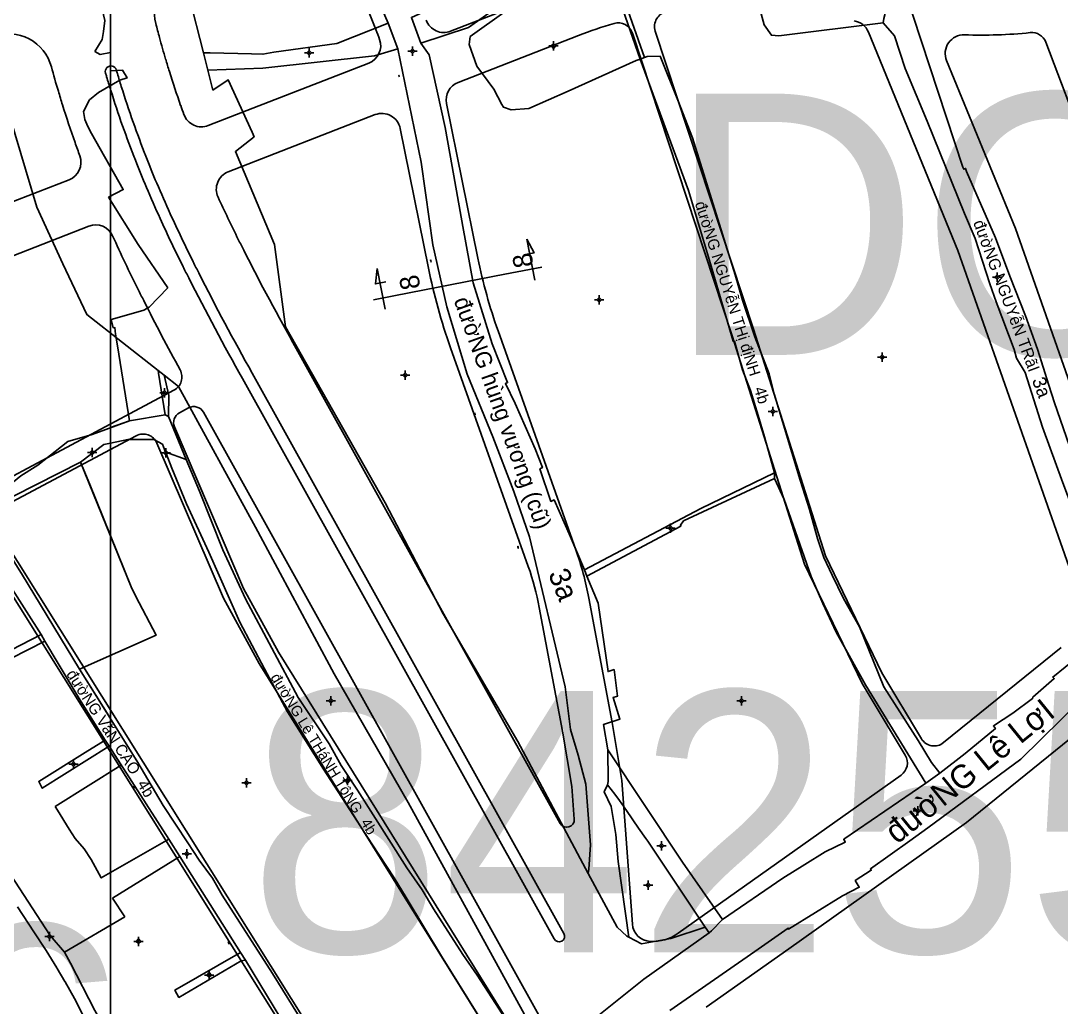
# Model space of a CAD drawing. Extents: x 548357 to 553070, y 1834500 to 1842500.
# Drawn here: x 551476 to 551754.7, y 1839200.3 to 1839464.6 of the extents above; entities that cross this region are included whole.
import ezdxf

# ---------------------------------------------------------------- set-up
doc = ezdxf.new("R2010")
doc.units = 0
for name, color, linetype in [('Level 10', 7, 'Continuous'), ('Level 11', 7, 'Continuous'), ('Level 13', 7, 'Continuous'), ('Level 2', 7, 'Continuous'), ('Level 20', 7, 'Continuous'), ('Level 24', 7, 'Continuous'), ('Level 30', 7, 'Continuous'), ('Level 4', 7, 'Continuous'), ('Level 52', 7, 'Continuous'), ('Level 55', 7, 'Continuous'), ('Level 61', 7, 'Continuous'), ('Level 62', 7, 'Continuous'), ('Level 7', 7, 'Continuous')]:
    doc.layers.add(name, color=color, linetype=linetype)

# ---------------------------------------------------------------- blocks, each defined once
blk = doc.blocks.new('LAIDIE')
at = {"layer": 'Level 24'}
for p, q in [((0, 0), (0.3, 0)), ((0, 0), (0, 0)), ((0.217, 0.029), (0.3, 0)), ((0.217, -0.029), (0.3, 0))]:
    blk.add_line(p, q, dxfattribs=at)
blk.add_circle((0, 0), 0.04, dxfattribs=at)

msp = doc.modelspace()

# ---------------------------------------------------------------- linework, layer by layer
at = {"layer": 'Level 10'}
for p, q in [((551513.44, 1839501.12), (551524.93, 1839456.01)), ((551574.4, 1839463.99), (551576.98, 1839457.1)), ((551524.93, 1839456.01), (551526.1, 1839451.41)), ((551641.92, 1839454.33), (551643.05, 1839454.76)), ((551512.77, 1839370.94), (551514.39, 1839369.68)), ((551514.68, 1839359.04), (551515.52, 1839358.58)), ((551515.52, 1839358.58), (551520.3, 1839347.03)), ((551514.79, 1839349.01), (551514.8, 1839349.02)), ((551514.79, 1839349.01), (551514.95, 1839348.63)), ((551514.8, 1839349.02), (551520.3, 1839347.03)), ((551514.8, 1839349.02), (551514.95, 1839348.63)), ((551677.89, 1839343.48), (551677.9, 1839341.96)), ((551626.94, 1839317.53), (551627.56, 1839315.79)), ((551481.4, 1839300.13), (551482.45, 1839298.41)), ((551498.63, 1839271.9), (551499.68, 1839270.24)), ((551718.41, 1839260.36), (551722.12, 1839262.98)), ((551659.33, 1839221.79), (551660.38, 1839220.23)), ((551534.81, 1839214.95), (551536.14, 1839212.95))]:
    msp.add_line(p, q, dxfattribs=at)
for points in [[(551558.87, 1839499.67), (551561.34, 1839492.3), (551571.42, 1839470.84), (551574.4, 1839463.99)], [(551643.05, 1839454.76), (551636.48, 1839473.62), (551640.84, 1839474.52), (551647.28, 1839478.45), (551655.56, 1839482.37), (551661.25, 1839480.71), (551668.57, 1839466.78), (551673.76, 1839468.49)], [(551703.86, 1839475.55), (551708.65, 1839480.11), (551709.95, 1839481.35), (551710.26, 1839480.4), (551715.05, 1839465.83), (551728.34, 1839425.44), (551728.59, 1839424.83), (551729.06, 1839425.06), (551729.29, 1839424.25), (551737.04, 1839406.44), (551740.93, 1839396.21), (551745.12, 1839385.58), (551748.32, 1839376.63), (551751.38, 1839366.95), (551752.91, 1839362.25), (551758.38, 1839346.29), (551761.71, 1839340.26), (551762.78, 1839333.56), (551768.13, 1839319.25), (551773.2, 1839309.65)], [(551636.48, 1839473.62), (551643.05, 1839454.76), (551641.92, 1839454.33), (551654.87, 1839419.15), (551660.5, 1839400.38), (551666.78, 1839378.76), (551667.14, 1839378.79), (551669.3, 1839371.12), (551671.42, 1839365.56), (551673.51, 1839358.83), (551675.17, 1839353.12), (551677.89, 1839343.48), (551658.14, 1839333.91), (551626.94, 1839317.53), (551622.83, 1839327.13), (551618.84, 1839336.23), (551617.98, 1839335.84), (551615.04, 1839344.53), (551615.71, 1839344.92), (551613.72, 1839349.95), (551608.41, 1839362.11), (551605.81, 1839367.43), (551606.37, 1839367.68), (551602.25, 1839378.1), (551597.17, 1839394.4), (551594.4, 1839409.47), (551591.53, 1839425.56), (551589.67, 1839435.99), (551585.41, 1839455.5), (551583.14, 1839458.67), (551595.88, 1839462.79), (551607.41, 1839471.03)], [(551607.92, 1839468.88), (551610.27, 1839469.64), (551632.76, 1839473.78), (551635.22, 1839473.59), (551641.92, 1839454.33)], [(551703.86, 1839475.55), (551706.05, 1839472.39), (551707.45, 1839466.26), (551707.18, 1839465.28), (551706.95, 1839464.12)], [(551583.14, 1839458.67), (551595.88, 1839462.79), (551607.41, 1839471.03)], [(551607.92, 1839468.88), (551606.04, 1839467.28), (551596.34, 1839460.41), (551596.08, 1839458.29), (551598.18, 1839452.44), (551602.68, 1839446.26), (551604.84, 1839442.2), (551605.26, 1839441.48), (551607.33, 1839440.72), (551612.04, 1839441.09), (551622.58, 1839445.8), (551640.82, 1839453.95), (551641.92, 1839454.33)], [(551673.76, 1839468.49), (551675.1, 1839463.5), (551677.05, 1839460.76), (551679.05, 1839460.6), (551706.95, 1839464.12)], [(551583.14, 1839458.67), (551580.63, 1839465.55), (551584.61, 1839467.25)], [(551524.93, 1839456.01), (551526.71, 1839456.04), (551537.76, 1839455.79), (551540.82, 1839455.68), (551543.73, 1839456.21), (551560.68, 1839458.52), (551574.4, 1839463.99)], [(551706.95, 1839464.12), (551710.01, 1839460.55), (551712.89, 1839451.82), (551718.78, 1839437.7), (551728.77, 1839412.98), (551731.64, 1839406.26), (551735.53, 1839394.16), (551737.2, 1839389.34), (551742.03, 1839376.53), (551742.72, 1839374.22), (551745.03, 1839370.38), (551749.67, 1839355.76), (551755.08, 1839340.78), (551757.58, 1839334.17), (551762.74, 1839319.23), (551768.91, 1839304.4)], [(551526.1, 1839451.41), (551540.84, 1839451.9), (551570.69, 1839455.22), (551576.98, 1839457.1)], [(551627.99, 1839236.17), (551628.14, 1839237.31), (551628.57, 1839243.77), (551627.36, 1839260.05), (551625.27, 1839267.83), (551623.27, 1839274.68), (551621.84, 1839286.15), (551612.29, 1839326.34), (551608.03, 1839338.52), (551602.44, 1839353.1), (551595.54, 1839369.9), (551590.08, 1839387.95), (551586.38, 1839404.63), (551584.36, 1839418.49), (551583.27, 1839426.73), (551576.98, 1839457.1)], [(551583.14, 1839458.67), (551585.41, 1839455.5), (551589.67, 1839435.99), (551591.53, 1839425.56), (551591.53, 1839425.55), (551594.4, 1839409.47), (551597.17, 1839394.4), (551602.25, 1839378.1), (551606.37, 1839367.68), (551605.81, 1839367.43), (551608.41, 1839362.11), (551613.72, 1839349.95), (551615.71, 1839344.92), (551615.04, 1839344.53), (551617.98, 1839335.84), (551618.84, 1839336.23), (551622.83, 1839327.13), (551626.94, 1839317.53)], [(551641.92, 1839454.33), (551654.87, 1839419.15), (551660.5, 1839400.38), (551666.78, 1839378.76), (551667.14, 1839378.79), (551669.3, 1839371.12), (551671.42, 1839365.56), (551673.51, 1839358.83), (551675.17, 1839353.12), (551677.89, 1839343.48)], [(551643.05, 1839454.76), (551643.75, 1839455.04), (551647.24, 1839455.14), (551652.19, 1839442.87), (551655.87, 1839433.25), (551667.33, 1839396.56), (551669.27, 1839389.79), (551672.62, 1839379.98), (551676.41, 1839370.02), (551677.79, 1839364.67), (551684.71, 1839341.54), (551687.27, 1839333.68), (551689.41, 1839325.87), (551691.1, 1839320.84), (551693.28, 1839316.11), (551696.32, 1839309.84), (551700.62, 1839302.26), (551707.14, 1839286.17), (551716.31, 1839271.81), (551719.95, 1839265.83), (551722.12, 1839262.98)], [(551526.1, 1839451.41), (551527.46, 1839446.07), (551531.49, 1839448.84), (551537.92, 1839434.77), (551538.47, 1839433.57), (551533.46, 1839429.59), (551543.93, 1839404.69), (551546.85, 1839382.66), (551573.59, 1839335.46), (551589.14, 1839305.68), (551609.11, 1839271.46), (551627.99, 1839236.17)], [(551472.92, 1839439.23), (551480.26, 1839414.72), (551487.26, 1839399.53), (551493.65, 1839385.9), (551512.77, 1839370.94)], [(551512.77, 1839370.94), (551512.86, 1839370.2), (551514.68, 1839359.04)], [(551609.81, 1839190.93), (551612.87, 1839194.81), (551579.77, 1839255.14), (551559.93, 1839289.66), (551538.87, 1839328.94), (551518.25, 1839366.66), (551514.39, 1839369.68)], [(551514.39, 1839369.68), (551515.6, 1839364.18), (551515.52, 1839358.58)], [(551466.06, 1839336.77), (551472.1, 1839339.46), (551476.04, 1839342.68), (551480.51, 1839345.56), (551488.61, 1839351.86), (551495.08, 1839353.8), (551505.08, 1839357.46), (551514.68, 1839359.04)], [(551467.49, 1839333.56), (551468.17, 1839334.25), (551492.02, 1839346.36), (551498.22, 1839351.08), (551500, 1839351.46), (551504.67, 1839352.47), (551511.66, 1839352.4), (551513.91, 1839351.2), (551514.79, 1839349.01)], [(551514.95, 1839348.63), (551516.43, 1839344.78), (551520.37, 1839335.21), (551526.32, 1839322.2), (551534.7, 1839303.46), (551541.23, 1839290.93), (551547.44, 1839279.47), (551557.1, 1839264.09), (551569.98, 1839244.08), (551576.01, 1839234.97), (551579.25, 1839229.71), (551588.69, 1839214.01), (551607.77, 1839183.28)], [(551520.3, 1839347.03), (551523.82, 1839338.54), (551530.1, 1839322.89), (551536.17, 1839309.76), (551550.25, 1839283.31), (551558.55, 1839270.87), (551561.78, 1839265.11), (551566.15, 1839258.42), (551579.4, 1839237.67), (551583.48, 1839231.72), (551586.56, 1839226.63), (551594.41, 1839214.45), (551598.21, 1839208.91), (551609.81, 1839190.93)], [(551626.94, 1839317.53), (551658.14, 1839333.91), (551677.89, 1839343.48)], [(551627.56, 1839315.79), (551652.79, 1839329.22), (551652.66, 1839329.47), (551653.53, 1839330.66), (551677.9, 1839341.96)], [(551677.9, 1839341.96), (551680.5, 1839336.39), (551687.7, 1839315.68), (551690.85, 1839308.52), (551694.39, 1839300.77), (551702.21, 1839286.65), (551718.41, 1839260.36)], [(551467.49, 1839333.56), (551467.14, 1839332.3), (551467.08, 1839330.87), (551476.15, 1839316.5), (551491.71, 1839290.9), (551507.1, 1839266.28), (551514.12, 1839254.39), (551520.75, 1839244.37), (551523.79, 1839239.69), (551527.31, 1839234.91), (551529.96, 1839230.36), (551543.41, 1839209.37), (551557.24, 1839186.96), (551573.55, 1839161.78)], [(551463.8, 1839328.6), (551472.56, 1839314.21), (551477.56, 1839306.38), (551481.4, 1839300.13)], [(551627.56, 1839315.79), (551630.66, 1839308.56), (551633.3, 1839290.24), (551634.9, 1839290.76), (551635.78, 1839283.61), (551634.65, 1839283.29), (551636.48, 1839277.49), (551632.07, 1839276.07), (551633.24, 1839269.23)], [(551722.12, 1839262.98), (551728.91, 1839268.31), (551737.05, 1839274.98), (551736.5, 1839275.66), (551741.69, 1839279.07), (551746.99, 1839283.01), (551747.1, 1839283.41), (551752.78, 1839288.37), (551752.42, 1839288.76), (551759.02, 1839294.12), (551763.69, 1839298.3), (551767.3, 1839301.63), (551768.27, 1839303.09), (551768.91, 1839304.4)], [(551482.45, 1839298.41), (551464.08, 1839289.14), (551461.99, 1839288.05), (551453.15, 1839282.69), (551444.13, 1839277.09), (551447.85, 1839271.54), (551452.05, 1839265.69), (551455.03, 1839261.72), (551459.11, 1839256.03), (551462.47, 1839251.25), (551466.14, 1839246.23), (551469.64, 1839241.23), (551483.85, 1839219.5), (551487.72, 1839215.07), (551489.34, 1839212.06), (551495.82, 1839199.44), (551502.85, 1839186.94), (551514.61, 1839164.79), (551527.98, 1839137.95)], [(551481.4, 1839300.13), (551459.94, 1839289.08)], [(551482.45, 1839298.41), (551485.98, 1839292.42), (551492.19, 1839282.09), (551498.63, 1839271.9)], [(551649.8, 1839199.45), (551672.62, 1839215.25), (551681.53, 1839221.49), (551681.61, 1839221.25), (551696.1, 1839230.12), (551700.57, 1839232.44), (551699.51, 1839234.23), (551703.8, 1839236.99), (551703.58, 1839237.35), (551714.13, 1839244.86), (551718.94, 1839248.34), (551743.81, 1839266.81), (551765.44, 1839288.06), (551767.6, 1839289.16), (551769.73, 1839289.58)], [(551498.63, 1839271.9), (551493.27, 1839268.52), (551480.79, 1839260.8), (551481.73, 1839258.98), (551499.68, 1839270.24)], [(551499.68, 1839270.24), (551515.64, 1839245.37), (551518.55, 1839240.65), (551534.81, 1839214.95)], [(551633.13, 1839259.88), (551633.35, 1839260.78), (551633.24, 1839269.23)], [(551633.24, 1839269.23), (551653.19, 1839239.13), (551663.93, 1839223.76)], [(551633.13, 1839259.88), (551632.26, 1839258.01), (551634.13, 1839254.11), (551635.39, 1839246.59), (551635.96, 1839239.37), (551638.89, 1839219.04)], [(551633.13, 1839259.88), (551635.12, 1839257.43), (551636.38, 1839255.67), (551638.21, 1839253.02), (551641.47, 1839248.31), (551643.39, 1839245.54), (551643.9, 1839244.8), (551659.33, 1839221.79)], [(551663.93, 1839223.76), (551680.09, 1839234.9), (551685.98, 1839238.58), (551691.44, 1839241.9), (551696.8, 1839244.53), (551696.4, 1839245.32), (551718.41, 1839260.36)], [(551627.99, 1839236.17), (551635.72, 1839221.72), (551638.32, 1839219.34), (551638.89, 1839219.04)], [(551475.11, 1839227.18), (551479.49, 1839220.49), (551482.81, 1839215.46), (551485.67, 1839210.82), (551485.77, 1839210.66), (551487.78, 1839207.19), (551487.84, 1839207.09), (551490.4, 1839202.65), (551492.89, 1839197.7), (551496.22, 1839192.3), (551499.36, 1839185.93), (551502.18, 1839180.41), (551505.4, 1839173.99), (551509.04, 1839168.28), (551511.72, 1839163.57), (551523.39, 1839139.85), (551524.56, 1839137.32)], [(551660.38, 1839220.23), (551661.03, 1839220.81), (551663.93, 1839223.76)], [(551611.79, 1839187.85), (551629.93, 1839197.47), (551642.87, 1839207.8), (551660.38, 1839220.23)], [(551638.89, 1839219.04), (551642.28, 1839217.3), (551650.13, 1839218.68), (551659.33, 1839221.79)], [(551534.81, 1839214.95), (551517.28, 1839204.88), (551518.34, 1839202.91), (551535.05, 1839212.75), (551536.14, 1839212.95)], [(551536.14, 1839212.95), (551553.01, 1839185.05), (551553.44, 1839184.26), (551553.47, 1839183.5), (551555.21, 1839180.77), (551568.97, 1839158.28)]]:
    msp.add_lwpolyline(points, dxfattribs=at)
msp.add_lwpolyline([(551640.82, 1839453.95), (551641.92, 1839454.33), (551635.22, 1839473.59), (551632.76, 1839473.78), (551610.27, 1839469.64), (551607.92, 1839468.88), (551606.04, 1839467.28), (551596.34, 1839460.41), (551596.08, 1839458.29), (551598.18, 1839452.44), (551602.68, 1839446.26), (551604.84, 1839442.2), (551605.26, 1839441.48), (551607.33, 1839440.72), (551612.04, 1839441.09), (551622.58, 1839445.8)], close=True, dxfattribs=at)
at = {"layer": 'Level 11'}
for p, q in [((551618.66, 1839459.12), (551618.66, 1839458.49)), ((551553.23, 1839456.67), (551552.61, 1839456.05)), ((551553.23, 1839457.3), (551553.23, 1839456.67)), ((551553.86, 1839456.05), (551553.23, 1839456.67)), ((551580.27, 1839456.51), (551579.64, 1839456.51)), ((551580.89, 1839457.13), (551580.27, 1839456.51)), ((551580.27, 1839456.51), (551580.89, 1839455.88)), ((551580.89, 1839457.76), (551580.89, 1839457.13)), ((551581.52, 1839456.51), (551580.89, 1839457.13)), ((551580.89, 1839455.88), (551581.52, 1839456.51)), ((551582.14, 1839456.51), (551581.52, 1839456.51)), ((551618.03, 1839457.87), (551617.41, 1839457.87)), ((551618.66, 1839458.49), (551618.03, 1839457.87)), ((551618.03, 1839457.87), (551618.66, 1839457.24)), ((551619.28, 1839457.87), (551618.66, 1839458.49)), ((551618.66, 1839457.24), (551619.28, 1839457.87)), ((551618.66, 1839457.24), (551618.66, 1839456.62)), ((551619.91, 1839457.87), (551619.28, 1839457.87)), ((551552.61, 1839456.05), (551551.98, 1839456.05)), ((551552.61, 1839456.05), (551553.23, 1839455.42)), ((551553.23, 1839455.42), (551553.86, 1839456.05)), ((551553.23, 1839455.42), (551553.23, 1839454.8)), ((551554.48, 1839456.05), (551553.86, 1839456.05)), ((551580.89, 1839455.88), (551580.89, 1839455.26)), ((551736.9, 1839395.95), (551736.28, 1839395.95)), ((551737.53, 1839396.57), (551736.9, 1839395.95)), ((551736.9, 1839395.95), (551737.53, 1839395.32)), ((551737.53, 1839397.2), (551737.53, 1839396.57)), ((551738.15, 1839395.95), (551737.53, 1839396.57)), ((551737.53, 1839395.32), (551738.15, 1839395.95)), ((551737.53, 1839395.32), (551737.53, 1839394.7)), ((551738.78, 1839395.95), (551738.15, 1839395.95)), ((551630.3, 1839389.81), (551629.67, 1839389.81)), ((551630.92, 1839390.44), (551630.3, 1839389.81)), ((551630.3, 1839389.81), (551630.92, 1839389.19)), ((551630.92, 1839391.06), (551630.92, 1839390.44)), ((551631.55, 1839389.81), (551630.92, 1839390.44)), ((551630.92, 1839389.19), (551631.55, 1839389.81)), ((551632.17, 1839389.81), (551631.55, 1839389.81)), ((551630.92, 1839389.19), (551630.92, 1839388.56)), ((551706.74, 1839375.7), (551706.74, 1839375.08)), ((551706.11, 1839374.45), (551705.49, 1839374.45)), ((551706.74, 1839375.08), (551706.11, 1839374.45)), ((551706.11, 1839374.45), (551706.74, 1839373.83)), ((551707.36, 1839374.45), (551706.74, 1839375.08)), ((551706.74, 1839373.83), (551707.36, 1839374.45)), ((551706.74, 1839373.83), (551706.74, 1839373.2)), ((551707.99, 1839374.45), (551707.36, 1839374.45)), ((551578.92, 1839370.26), (551578.29, 1839369.63)), ((551578.92, 1839370.88), (551578.92, 1839370.26)), ((551579.54, 1839369.63), (551578.92, 1839370.26)), ((551578.29, 1839369.63), (551577.67, 1839369.63)), ((551578.29, 1839369.63), (551578.92, 1839369.01)), ((551578.92, 1839369.01), (551579.54, 1839369.63)), ((551578.92, 1839369.01), (551578.92, 1839368.38)), ((551580.17, 1839369.63), (551579.54, 1839369.63)), ((551513.82, 1839364.94), (551513.2, 1839364.94)), ((551514.45, 1839365.57), (551513.82, 1839364.94)), ((551513.82, 1839364.94), (551514.45, 1839364.32)), ((551514.45, 1839366.19), (551514.45, 1839365.57)), ((551515.07, 1839364.94), (551514.45, 1839365.57)), ((551514.45, 1839364.32), (551515.07, 1839364.94)), ((551514.45, 1839364.32), (551514.45, 1839363.69)), ((551515.7, 1839364.94), (551515.07, 1839364.94)), ((551676.83, 1839359.9), (551676.2, 1839359.9)), ((551677.45, 1839360.52), (551676.83, 1839359.9)), ((551676.83, 1839359.9), (551677.45, 1839359.27)), ((551677.45, 1839361.15), (551677.45, 1839360.52)), ((551678.08, 1839359.9), (551677.45, 1839360.52)), ((551677.45, 1839359.27), (551678.08, 1839359.9)), ((551677.45, 1839359.27), (551677.45, 1839358.65)), ((551678.7, 1839359.9), (551678.08, 1839359.9)), ((551494.49, 1839348.98), (551493.86, 1839348.98)), ((551495.11, 1839349.6), (551494.49, 1839348.98)), ((551494.49, 1839348.98), (551495.11, 1839348.35)), ((551495.11, 1839350.23), (551495.11, 1839349.6)), ((551495.74, 1839348.98), (551495.11, 1839349.6)), ((551495.11, 1839348.35), (551495.74, 1839348.98)), ((551495.11, 1839348.35), (551495.11, 1839347.73)), ((551496.36, 1839348.98), (551495.74, 1839348.98)), ((551514.22, 1839348.89), (551513.6, 1839348.89)), ((551514.85, 1839349.51), (551514.22, 1839348.89)), ((551514.22, 1839348.89), (551514.85, 1839348.26)), ((551514.85, 1839350.14), (551514.85, 1839349.51)), ((551515.47, 1839348.89), (551514.85, 1839349.51)), ((551514.85, 1839348.26), (551515.47, 1839348.89)), ((551514.85, 1839348.26), (551514.85, 1839347.64)), ((551516.1, 1839348.89), (551515.47, 1839348.89)), ((551649.36, 1839328.64), (551648.73, 1839328.64)), ((551649.98, 1839329.27), (551649.36, 1839328.64)), ((551649.36, 1839328.64), (551649.98, 1839328.02)), ((551649.98, 1839329.89), (551649.98, 1839329.27)), ((551650.61, 1839328.64), (551649.98, 1839329.27)), ((551649.98, 1839328.02), (551650.61, 1839328.64)), ((551651.23, 1839328.64), (551650.61, 1839328.64)), ((551649.98, 1839328.02), (551649.98, 1839327.39)), ((551559.06, 1839283.63), (551559.06, 1839283)), ((551669.02, 1839283.63), (551669.02, 1839283.01)), ((551558.44, 1839282.38), (551557.81, 1839282.38)), ((551559.06, 1839283), (551558.44, 1839282.38)), ((551558.44, 1839282.38), (551559.06, 1839281.75)), ((551559.69, 1839282.38), (551559.06, 1839283)), ((551559.06, 1839281.75), (551559.69, 1839282.38)), ((551559.06, 1839281.75), (551559.06, 1839281.13)), ((551560.31, 1839282.38), (551559.69, 1839282.38)), ((551668.4, 1839282.38), (551667.77, 1839282.38)), ((551669.02, 1839283.01), (551668.4, 1839282.38)), ((551668.4, 1839282.38), (551669.02, 1839281.76)), ((551669.65, 1839282.38), (551669.02, 1839283.01)), ((551669.02, 1839281.76), (551669.65, 1839282.38)), ((551669.02, 1839281.76), (551669.02, 1839281.13)), ((551670.27, 1839282.38), (551669.65, 1839282.38)), ((551489.52, 1839265.43), (551488.89, 1839265.43)), ((551490.14, 1839266.05), (551489.52, 1839265.43)), ((551489.52, 1839265.43), (551490.14, 1839264.8)), ((551490.14, 1839266.68), (551490.14, 1839266.05)), ((551490.77, 1839265.43), (551490.14, 1839266.05)), ((551490.14, 1839264.8), (551490.77, 1839265.43)), ((551490.14, 1839264.8), (551490.14, 1839264.18)), ((551491.39, 1839265.43), (551490.77, 1839265.43)), ((551536.4, 1839261.67), (551536.4, 1839261.04)), ((551563.47, 1839261.63), (551562.84, 1839261.01)), ((551563.47, 1839262.26), (551563.47, 1839261.63)), ((551564.09, 1839261.01), (551563.47, 1839261.63)), ((551535.78, 1839260.42), (551535.15, 1839260.42)), ((551536.4, 1839261.04), (551535.78, 1839260.42)), ((551535.78, 1839260.42), (551536.4, 1839259.79)), ((551537.03, 1839260.42), (551536.4, 1839261.04)), ((551536.4, 1839259.79), (551537.03, 1839260.42)), ((551536.4, 1839259.79), (551536.4, 1839259.17)), ((551537.65, 1839260.42), (551537.03, 1839260.42)), ((551562.84, 1839261.01), (551562.22, 1839261.01)), ((551562.84, 1839261.01), (551563.47, 1839260.38)), ((551563.47, 1839260.38), (551564.09, 1839261.01)), ((551563.47, 1839260.38), (551563.47, 1839259.76)), ((551564.72, 1839261.01), (551564.09, 1839261.01)), ((551715.65, 1839252.89), (551715.02, 1839252.89)), ((551716.27, 1839253.52), (551715.65, 1839252.89)), ((551715.65, 1839252.89), (551716.27, 1839252.27)), ((551716.27, 1839254.14), (551716.27, 1839253.52)), ((551716.9, 1839252.89), (551716.27, 1839253.52)), ((551716.27, 1839252.27), (551716.9, 1839252.89)), ((551717.52, 1839252.89), (551716.9, 1839252.89)), ((551716.27, 1839252.27), (551716.27, 1839251.64)), ((551647.6, 1839244.77), (551647.6, 1839244.14)), ((551520.46, 1839242.02), (551519.83, 1839241.4)), ((551520.46, 1839242.65), (551520.46, 1839242.02)), ((551521.08, 1839241.4), (551520.46, 1839242.02)), ((551646.97, 1839243.52), (551646.35, 1839243.52)), ((551647.6, 1839244.14), (551646.97, 1839243.52)), ((551646.97, 1839243.52), (551647.6, 1839242.89)), ((551648.22, 1839243.52), (551647.6, 1839244.14)), ((551647.6, 1839242.89), (551648.22, 1839243.52)), ((551647.6, 1839242.89), (551647.6, 1839242.27)), ((551648.85, 1839243.52), (551648.22, 1839243.52)), ((551519.83, 1839241.4), (551519.21, 1839241.4)), ((551519.83, 1839241.4), (551520.46, 1839240.77)), ((551520.46, 1839240.77), (551521.08, 1839241.4)), ((551520.46, 1839240.77), (551520.46, 1839240.15)), ((551521.71, 1839241.4), (551521.08, 1839241.4)), ((551644, 1839233.6), (551643.38, 1839232.98)), ((551644, 1839234.23), (551644, 1839233.6)), ((551644.63, 1839232.98), (551644, 1839233.6)), ((551643.38, 1839232.98), (551642.75, 1839232.98)), ((551643.38, 1839232.98), (551644, 1839232.35)), ((551644, 1839232.35), (551644.63, 1839232.98)), ((551644, 1839232.35), (551644, 1839231.73)), ((551645.25, 1839232.98), (551644.63, 1839232.98)), ((551483.66, 1839219.86), (551483.03, 1839219.24)), ((551483.66, 1839220.49), (551483.66, 1839219.86)), ((551484.28, 1839219.24), (551483.66, 1839219.86)), ((551483.03, 1839219.24), (551482.41, 1839219.24)), ((551483.03, 1839219.24), (551483.66, 1839218.61)), ((551483.66, 1839218.61), (551484.28, 1839219.24)), ((551483.66, 1839218.61), (551483.66, 1839217.99)), ((551484.91, 1839219.24), (551484.28, 1839219.24)), ((551506.88, 1839217.95), (551506.25, 1839217.95)), ((551507.5, 1839218.58), (551506.88, 1839217.95)), ((551506.88, 1839217.95), (551507.5, 1839217.33)), ((551507.5, 1839219.2), (551507.5, 1839218.58)), ((551508.13, 1839217.95), (551507.5, 1839218.58)), ((551507.5, 1839217.33), (551508.13, 1839217.95)), ((551507.5, 1839217.33), (551507.5, 1839216.7)), ((551508.75, 1839217.95), (551508.13, 1839217.95)), ((551525.86, 1839208.93), (551525.23, 1839208.93)), ((551526.48, 1839209.56), (551525.86, 1839208.93)), ((551525.86, 1839208.93), (551526.48, 1839208.31)), ((551526.48, 1839210.18), (551526.48, 1839209.56)), ((551527.11, 1839208.93), (551526.48, 1839209.56)), ((551526.48, 1839208.31), (551527.11, 1839208.93)), ((551526.48, 1839208.31), (551526.48, 1839207.68)), ((551527.73, 1839208.93), (551527.11, 1839208.93))]:
    msp.add_line(p, q, dxfattribs=at)
for centre in [(551580.89, 1839456.51), (551618.66, 1839457.87), (551553.23, 1839456.05), (551737.53, 1839395.95), (551630.92, 1839389.81), (551706.74, 1839374.45), (551578.92, 1839369.63), (551514.45, 1839364.94), (551677.45, 1839359.9), (551495.11, 1839348.98), (551514.85, 1839348.89), (551649.98, 1839328.64), (551559.06, 1839282.38), (551669.02, 1839282.38), (551490.14, 1839265.43), (551563.47, 1839261.01), (551536.4, 1839260.42), (551716.27, 1839252.89), (551647.6, 1839243.52), (551520.46, 1839241.4), (551644, 1839232.98), (551483.66, 1839219.24), (551507.5, 1839217.95), (551526.48, 1839208.93)]:
    msp.add_circle(centre, 0.15, dxfattribs=at)
at = {"layer": 'Level 13'}
for points in [[(551611.52, 1839406.09), (551613.48, 1839402.42), (551610.7, 1839401.87)], [(551613.65, 1839395.16), (551611.52, 1839406.09)], [(551571.42, 1839398.27), (551570.99, 1839394.13), (551573.77, 1839394.68)], [(551573.55, 1839387.34), (551571.42, 1839398.27)], [(551615.56, 1839398.63), (551605.62, 1839396.69)], [(551580.42, 1839391.78), (551605.62, 1839396.69)], [(551570.49, 1839389.84), (551580.42, 1839391.78)]]:
    msp.add_lwpolyline(points, dxfattribs=at)
at = {"layer": 'Level 2'}
for p, q in [((551576.98, 1839457.1), (551574.4, 1839463.99)), ((551570.69, 1839455.22), (551576.98, 1839457.1)), ((551526.71, 1839456.04), (551524.93, 1839456.01)), ((551524.93, 1839456.01), (551526.1, 1839451.41))]:
    msp.add_line(p, q, dxfattribs=at)
for points in [[(551574.4, 1839463.99), (551560.68, 1839458.52), (551543.73, 1839456.21), (551540.82, 1839455.68)], [(551526.1, 1839451.41), (551540.84, 1839451.9), (551570.69, 1839455.22)], [(551540.82, 1839455.68), (551537.76, 1839455.79), (551526.71, 1839456.04)]]:
    msp.add_lwpolyline(points, dxfattribs=at)
at = {"layer": 'Level 20'}
msp.add_lwpolyline([(551722.12, 1839262.98), (551718.41, 1839260.36), (551702.21, 1839286.65), (551694.39, 1839300.77), (551690.85, 1839308.52), (551687.7, 1839315.68), (551680.5, 1839336.39), (551677.9, 1839341.96), (551677.89, 1839343.48), (551675.17, 1839353.12), (551673.51, 1839358.83), (551671.42, 1839365.56), (551669.3, 1839371.12), (551667.14, 1839378.79), (551666.78, 1839378.76), (551660.5, 1839400.38), (551654.87, 1839419.15), (551641.92, 1839454.33), (551643.05, 1839454.76), (551643.75, 1839455.04), (551647.24, 1839455.14), (551652.19, 1839442.87), (551655.87, 1839433.25), (551667.33, 1839396.56), (551669.27, 1839389.79), (551672.62, 1839379.98), (551676.41, 1839370.02), (551677.79, 1839364.67), (551684.71, 1839341.54), (551687.27, 1839333.68), (551689.41, 1839325.87), (551691.1, 1839320.84), (551693.28, 1839316.11), (551696.32, 1839309.84), (551700.62, 1839302.26), (551707.14, 1839286.17), (551716.31, 1839271.81), (551719.95, 1839265.83)], close=True, dxfattribs=at)
for points in [[(551607.77, 1839183.28), (551588.69, 1839214.01), (551579.25, 1839229.71), (551576.01, 1839234.97), (551569.98, 1839244.08), (551557.1, 1839264.09), (551547.44, 1839279.47), (551541.23, 1839290.93), (551534.7, 1839303.46), (551526.32, 1839322.2), (551520.37, 1839335.21), (551516.43, 1839344.78), (551514.95, 1839348.63), (551514.8, 1839349.02), (551520.3, 1839347.03), (551523.82, 1839338.54), (551530.1, 1839322.89), (551536.17, 1839309.76), (551550.25, 1839283.31), (551558.55, 1839270.87), (551561.78, 1839265.11), (551566.15, 1839258.42), (551579.4, 1839237.67), (551583.48, 1839231.72), (551586.56, 1839226.63), (551594.41, 1839214.45), (551598.21, 1839208.91), (551609.81, 1839190.93)], [(551467.08, 1839330.87), (551476.15, 1839316.5), (551491.71, 1839290.9), (551507.1, 1839266.28), (551514.12, 1839254.39), (551520.75, 1839244.37), (551523.79, 1839239.69), (551527.31, 1839234.91), (551529.96, 1839230.36), (551543.41, 1839209.37), (551557.24, 1839186.96)], [(551553.01, 1839185.05), (551536.14, 1839212.95), (551534.81, 1839214.95), (551518.55, 1839240.65), (551515.64, 1839245.37), (551499.68, 1839270.24), (551498.63, 1839271.9), (551492.19, 1839282.09), (551485.98, 1839292.42), (551482.45, 1839298.41), (551481.4, 1839300.13), (551477.56, 1839306.38), (551472.56, 1839314.21)]]:
    msp.add_lwpolyline(points, dxfattribs=at)
at = {"layer": 'Level 30'}
for p, q in [((551561.18, 1839487.49), (551571.12, 1839462.26)), ((551591.11, 1839461.83), (551620.49, 1839473.27)), ((551593.13, 1839448.13), (551625.39, 1839460.69)), ((551750.53, 1839458.9), (551796.57, 1839336.93)), ((551526.21, 1839436.55), (551569.2, 1839453.3)), ((551590.05, 1839442.48), (551598.42, 1839401.04)), ((551531.54, 1839424.14), (551570.91, 1839439.47)), ((551577.62, 1839435.8), (551585.19, 1839398.37)), ((551425.92, 1839397.49), (551488.92, 1839422.03)), ((551429.27, 1839384.31), (551494.21, 1839409.6)), ((551603.83, 1839381.53), (551624.64, 1839322.88)), ((551549.76, 1839376.81), (551620.5, 1839249.55)), ((551591.11, 1839377.02), (551611.92, 1839318.37)), ((551537.98, 1839370.22), (551621.45, 1839220.05)), ((551535.36, 1839368.76), (551618.83, 1839218.59)), ((551518.5, 1839359.61), (551520.91, 1839360.9)), ((551524.94, 1839359.71), (551616.06, 1839195.79)), ((551471.02, 1839334.28), (551506.91, 1839353.43)), ((551462.8, 1839328.05), (551563.91, 1839166.68)), ((551469.52, 1839328.63), (551569.45, 1839169.13)), ((551723.16, 1839271.19), (551754.66, 1839296.66))]:
    msp.add_line(p, q, dxfattribs=at)
for points in [[(551645.94, 1839461.87), (551672.22, 1839382.03), (551691.52, 1839321.24), (551706.6, 1839289.91), (551717.22, 1839272.24)], [(551639.81, 1839461.32), (551666.51, 1839380.18), (551685.93, 1839319.02), (551701.32, 1839287.06), (551712.88, 1839267.81)], [(551703.01, 1839461.58), (551727, 1839403.06), (551760.18, 1839308.58)], [(551723.97, 1839453.97), (551742.43, 1839408.93), (551771.1, 1839327.29)], [(551452.87, 1839335.22), (551462.08, 1839336.31), (551517.02, 1839365.63)], [(551517.15, 1839355.78), (551535.65, 1839312.52), (551545.02, 1839295.44), (551609.41, 1839191.86)], [(551512.47, 1839351.47), (551530.25, 1839309.9), (551539.84, 1839292.41), (551603.66, 1839189.74)], [(551628.13, 1839309.95), (551634.42, 1839276.63), (551637.02, 1839261.09), (551639.81, 1839222.57)], [(551614.87, 1839307.45), (551621.13, 1839274.27), (551623.6, 1839259.48), (551624.24, 1839250.67)], [(551659.55, 1839200.3), (551681.72, 1839215.98), (551729.32, 1839249.81), (551762.98, 1839277.03)], [(551652.07, 1839220.12), (551669.87, 1839232.71), (551711.77, 1839262.48)]]:
    msp.add_lwpolyline(points, dxfattribs=at)
for centre, radius, start, end in [((551523.76, 1839466.89), 12, 109.1133, 194.4635), ((551589.3, 1839466.49), 5, 199.8052, 291.2794), ((551649.74, 1839463.12), 4, 98.819, 198.2173), ((551698.39, 1839459.68), 5, 22.2906, 80.903), ((551798.5, 1839537.76), 295.73, 194.4635, 195.2184), ((551502.97, 1839435.4), 73.25, 19.2974, 21.5126), ((551666.49, 1839355.16), 113.25, 106.2029, 111.2794), ((551636.01, 1839460.07), 4, 18.2173, 106.2029), ((551472.6, 1839449.16), 12, 15.2064, 109.1133), ((551747.74, 1839523.95), 243.13, 195.2184, 196.639), ((551567.39, 1839457.95), 5, 291.2794, 19.2974), ((551728.59, 1839455.86), 5, 87.9761, 202.2906), ((551733.25, 1839587.53), 126.75, 267.9761, 275.9441), ((551746.79, 1839457.48), 4, 20.6804, 95.9441), ((551819.19, 1839545.3), 317.7, 196.639, 197.2607), ((551747.74, 1839523.95), 273.13, 195.2064, 196.639), ((551500.13, 1839451.03), 1.5, 16.4094, 196.4094), ((551747.74, 1839523.95), 256.63, 196.4094, 196.639), ((551754.95, 1839525.34), 250.43, 197.2607, 199.4473), ((551747.74, 1839523.95), 259.63, 196.4094, 196.639), ((551819.19, 1839545.3), 334.2, 196.639, 197.2607), ((551819.19, 1839545.3), 331.2, 196.639, 197.2607), ((551594.95, 1839443.47), 5, 111.2794, 191.4307), ((551819.19, 1839545.3), 347.7, 196.639, 197.2607), ((551754.95, 1839525.34), 266.93, 197.2607, 199.4473), ((551754.95, 1839525.34), 263.93, 197.2607, 199.4473), ((551754.95, 1839525.34), 280.43, 197.2607, 199.4473), ((551785.15, 1839536), 282.45, 199.4473, 199.9785), ((551524.39, 1839441.21), 5, 199.9785, 291.2794), ((551572.72, 1839434.81), 5, 11.4307, 111.2794), ((551785.15, 1839536), 295.95, 199.4473, 201.335), ((551785.15, 1839536), 298.95, 199.4473, 201.335), ((551785.15, 1839536), 312.45, 199.4473, 200.1425), ((551487.11, 1839426.69), 5, 291.2794, 20.1425), ((551758.12, 1839525.45), 269.94, 201.335, 202.9999), ((551758.12, 1839525.45), 266.94, 201.335, 202.9999), ((551533.36, 1839419.48), 5, 111.2794, 204.5917), ((551851.06, 1839564.9), 367.9, 202.9999, 204.4036), ((551851.06, 1839564.9), 370.9, 202.9999, 204.4036), ((551855.55, 1839566.94), 359.33, 204.5917, 206.5985), ((551855.55, 1839566.94), 375.83, 204.4036, 206.5985), ((551855.55, 1839566.94), 372.83, 204.4036, 206.5985), ((551496.03, 1839404.94), 5, 24.2554, 111.2794), ((551855.55, 1839566.94), 389.33, 204.2554, 206.5985), ((553298.43, 1840289.43), 1972.99, 206.59849, 206.69287), ((552129.77, 1839703.37), 665.62, 206.81045, 209.38023), ((551738.83, 1839429.43), 143.25, 191.4307, 199.5366), ((553298.43, 1840289.43), 1989.49, 206.59849, 206.69336), ((553298.43, 1840289.43), 1986.49, 206.59849, 206.69327), ((551738.83, 1839429.43), 156.75, 191.4307, 199.5366), ((552129.77, 1839703.37), 682.12, 206.80903, 209.37643), ((552129.77, 1839703.37), 679.12, 206.80928, 209.37711), ((553298.43, 1840289.43), 2002.99, 206.59849, 206.69375), ((552129.77, 1839703.37), 695.62, 206.8079, 208.53562), ((551515.14, 1839369.15), 4, 298.0824, 28.5356), ((551519.91, 1839356.96), 3, 118.0824, 203.157), ((551522.32, 1839358.25), 3, 29.0676, 118.0824), ((551508.79, 1839349.9), 4, 23.157, 118.0824), ((551542.89, 1839293.87), 86.75, 10.684, 19.5366), ((551542.89, 1839293.87), 73.25, 10.684, 19.5366), ((551720.65, 1839274.3), 4, 210.9937, 308.9594), ((551709.46, 1839265.75), 4, 305.3982, 30.9937), ((551622.25, 1839250.52), 2, 209.0676, 4.1452), ((551644.8, 1839222.93), 5, 184.1452, 267.2135), ((551620.14, 1839219.32), 1.5, 209.0676, 29.0676), ((551645.14, 1839229.92), 12, 267.2135, 305.2623)]:
    msp.add_arc(centre, radius, start, end, dxfattribs=at)
at = {"layer": 'Level 52'}
for p, q in [((551495.8, 1839456.42), (551497.29, 1839455.63)), ((551497.29, 1839455.63), (551495.8, 1839456.42)), ((551497.29, 1839455.63), (551500, 1839456.13)), ((551500, 1839456.13), (551497.29, 1839455.63)), ((551500, 1839456.13), (551500, 1839451.23)), ((551500, 1839451.23), (551500, 1839456.13)), ((551503.24, 1839451.37), (551500, 1839451.23)), ((551494.95, 1839434.41), (551503.43, 1839419.39)), ((551503.43, 1839419.39), (551499.47, 1839417.36)), ((551499.47, 1839417.36), (551507.4, 1839404.66)), ((551507.39, 1839404.66), (551499.47, 1839417.36)), ((551515.39, 1839393.07), (551507.39, 1839404.66)), ((551507.4, 1839404.66), (551515.39, 1839393.07)), ((551515.39, 1839393.07), (551510.38, 1839387.85)), ((551508.98, 1839387.05), (551504.27, 1839385.73)), ((551510.38, 1839387.85), (551508.98, 1839387.05)), ((551504.27, 1839385.73), (551500.15, 1839384.58)), ((551505.08, 1839357.46), (551500, 1839355.6)), ((551500, 1839355.6), (551505.08, 1839357.46)), ((551500, 1839355.6), (551500, 1839351.46)), ((551500, 1839351.46), (551500, 1839355.6)), ((551492.02, 1839346.36), (551494.46, 1839340.33)), ((551494.46, 1839340.33), (551505.54, 1839312.93)), ((551505.54, 1839312.93), (551506.78, 1839310.35)), ((551506.78, 1839310.35), (551512.22, 1839299.99)), ((551512.22, 1839299.99), (551491.71, 1839290.9)), ((551491.71, 1839290.9), (551500, 1839277.64)), ((551500, 1839277.64), (551491.71, 1839290.9)), ((551500, 1839277.64), (551500, 1839269.74)), ((551500, 1839269.74), (551500, 1839277.64)), ((551500, 1839269.74), (551502.91, 1839265.18)), ((551502.91, 1839265.18), (551500, 1839269.74)), ((551502.91, 1839265.18), (551485.23, 1839254.1)), ((551485.23, 1839254.1), (551502.91, 1839265.18)), ((551485.23, 1839254.1), (551485.79, 1839253.13)), ((551485.79, 1839253.13), (551485.23, 1839254.1)), ((551485.79, 1839253.13), (551488.98, 1839248.02)), ((551488.98, 1839248.02), (551485.79, 1839253.13)), ((551515.64, 1839245.37), (551518.55, 1839240.65)), ((551518.55, 1839240.65), (551500.58, 1839229.56)), ((551500.58, 1839229.56), (551518.55, 1839240.65)), ((551518.55, 1839240.65), (551518.55, 1839240.65)), ((551500.58, 1839229.56), (551503.87, 1839224.56)), ((551503.87, 1839224.56), (551500.58, 1839229.56)), ((551503.87, 1839224.56), (551487.72, 1839215.07)), ((551487.72, 1839215.07), (551503.87, 1839224.56))]:
    msp.add_line(p, q, dxfattribs=at)
for points in [[(551495.8, 1839456.42), (551497.8, 1839459.65), (551498.18, 1839461.77), (551498.48, 1839464.69), (551496.75, 1839472.34), (551495.33, 1839475.65)], [(551498.48, 1839464.69), (551498.18, 1839461.77), (551497.8, 1839459.65), (551495.8, 1839456.42)], [(551494.95, 1839434.41), (551493.94, 1839436.28), (551493.11, 1839438.18), (551492.82, 1839440.33), (551494.36, 1839443.4), (551496.84, 1839445.45), (551502.54, 1839448.73), (551504.46, 1839449.31), (551503.24, 1839451.37)], [(551500, 1839451.23), (551503.24, 1839451.37), (551504.46, 1839449.31)], [(551504.46, 1839449.31), (551502.54, 1839448.73), (551496.84, 1839445.45), (551494.36, 1839443.4), (551492.82, 1839440.33), (551493.11, 1839438.18), (551493.94, 1839436.28), (551494.95, 1839434.41)], [(551499.47, 1839417.36), (551503.43, 1839419.39), (551494.95, 1839434.41)], [(551500.15, 1839384.58), (551508.98, 1839387.05), (551510.38, 1839387.85), (551515.39, 1839393.07)], [(551500.15, 1839384.58), (551500.72, 1839382.39), (551501.19, 1839382.41), (551501.37, 1839380.66)], [(551501.37, 1839380.66), (551501.19, 1839382.41), (551500.72, 1839382.39), (551500.15, 1839384.58)], [(551501.37, 1839380.66), (551501.93, 1839377.5), (551505.08, 1839357.46)], [(551505.08, 1839357.46), (551501.93, 1839377.5), (551501.37, 1839380.66)], [(551500, 1839351.46), (551498.22, 1839351.08), (551492.02, 1839346.36)], [(551492.02, 1839346.36), (551498.22, 1839351.08), (551500, 1839351.46)], [(551506.78, 1839310.35), (551505.54, 1839312.93), (551492.02, 1839346.36)], [(551491.71, 1839290.9), (551512.22, 1839299.99), (551506.78, 1839310.35)], [(551488.98, 1839248.02), (551490.52, 1839245.55), (551492.94, 1839242.73), (551494.88, 1839239.87), (551497.55, 1839234.95), (551515.64, 1839245.37)], [(551518.55, 1839240.65), (551515.64, 1839245.37), (551497.55, 1839234.95), (551494.88, 1839239.87), (551492.94, 1839242.73), (551490.52, 1839245.55), (551488.98, 1839248.02)], [(551487.72, 1839215.07), (551489.34, 1839212.06), (551495.82, 1839199.44)], [(551500, 1839192.01), (551495.82, 1839199.44), (551489.34, 1839212.06), (551487.72, 1839215.07)]]:
    msp.add_lwpolyline(points, dxfattribs=at)
at = {"layer": 'Level 61'}
msp.add_line((551500, 1835000), (551500, 1841000), dxfattribs=at)

# ---------------------------------------------------------------- block references
at = {"layer": 'Level 55'}
for p, rotation in [((551577.27, 1839449.93), -80.23269448070992), ((551585.82, 1839400.27), 99.76730551929016), ((551585.82, 1839400.27), -74.0010670091649), ((551597.57, 1839359.29), 105.99893299083509), ((551597.57, 1839359.29), -72.02302199175682), ((551609.17, 1839323.54), 107.97697800824311), ((551609.17, 1839323.54), -73.90293824430239), ((551623.27, 1839274.68), 106.0970617556976), ((551506.3, 1839259.26), 121.88099709411432), ((551506.3, 1839259.26), -58.75934729457662), ((551531.63, 1839217.51), 121.24065270542341), ((551531.63, 1839217.51), -57.57313878759302)]:
    msp.add_blockref('LAIDIE', p, dxfattribs=dict(at, rotation=rotation))

# ---------------------------------------------------------------- texts
at = {"layer": 'Level 13'}
for p in [(551613.37, 1839398.99), (551583.09, 1839393.1)]:
    msp.add_text('8', height=5.21, rotation=101.0321, dxfattribs=at).set_placement(p)
at = {"layer": 'Level 4'}
for s, height, rotation, p in [('đườNG NGUYễN THị địNH', 3.0058, 287.6791, (551656.51, 1839415.71)), ('đườNG NGUYễN TRãI', 3.1338, 290.4547, (551731.03, 1839410.58)), ('đườNG hùng vương (cũ)', 4.4215, 289.7851, (551591.9, 1839389.73)), ('đườNG VăN CAO', 3.0157, 302.9358, (551488.04, 1839289.56)), ('đườNG Lê THáNH TôNG', 2.8474, 301.5094, (551542.76, 1839288.68)), ('đườNG Lê LợI', 6.2997, 39.0456, (551710.69, 1839243.82))]:
    msp.add_text(s, height=height, rotation=rotation, dxfattribs=at).set_placement(p)
at = {"layer": 'Level 55'}
for s, p in [('842551-7-d', (551536.9, 1839215)), ('842551-7-c', (551028.34, 1839168.67))]:
    msp.add_text(s, height=70, dxfattribs=at).set_placement(p)
at = {"layer": 'Level 62'}
msp.add_text('DC74', height=70, dxfattribs=at).set_placement((551649.15, 1839375.11))
at = {"layer": 'Level 7'}
for s, height, rotation, p in [('3a', 3.644, 291.0846, (551746.76, 1839368.32)), ('4b', 3.077, 287.2419, (551672.33, 1839366.04)), ('3a', 5.654, 292.1867, (551617.16, 1839316.46)), ('4b', 3.066, 301.3973, (551507.04, 1839260.09)), ('4b', 2.828, 301.438, (551566.92, 1839249.79))]:
    msp.add_text(s, height=height, rotation=rotation, dxfattribs=at).set_placement(p)

doc.saveas('drawing.dxf')
